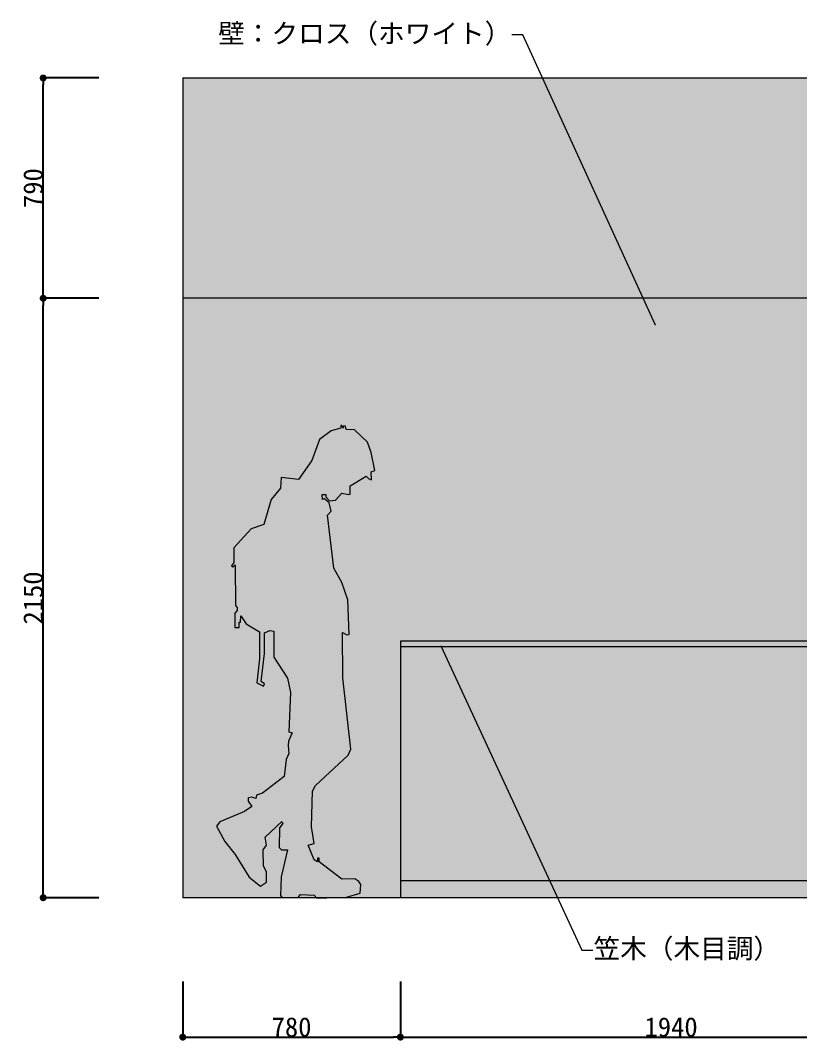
# Model space of a CAD drawing. Header units: millimetres. Extents: x 0 to 21037, y -32678 to 14850.
# Drawn here: x 8211 to 11007, y -27380 to -23721 of the extents above; entities that cross this region are included whole.
import ezdxf
from ezdxf import colors
from ezdxf.entities.mleader import LeaderData, LeaderLine
from ezdxf.math import Vec2, Vec3

# ---------------------------------------------------------------- set-up
doc = ezdxf.new("R2010")
doc.units = ezdxf.units.MM
doc.layers.get('0').update_dxf_attribs({"lineweight": 0})
for name, color, linetype, lineweight in [('002寸法', 7, 'Continuous', 0), ('展開', 7, 'Continuous', 9), ('展開建具用', 250, 'Continuous', 9)]:
    doc.layers.add(name, color=color, linetype=linetype, lineweight=lineweight)
doc.layers.add('文字', color=7, linetype='Continuous')
doc.styles.get("Standard").update_dxf_attribs({"font": 'MS Mincho.ttf'})
doc.dimstyles.new('寸法', dxfattribs={"dimtxt": 70, "dimasz": 25, "dimexe": 1.5, "dimexo": 200, "dimtad": 1, "dimdec": 0, "dimtxsty": 'Standard', "dimblk": 'DOT', "dimcen": 2.5, "dimadec": 0, "dimazin": 0, "dimtfac": 1, "dimtdec": 0, "dimtmove": 0, "dimatfit": 3, "dimfxl": 200, "dimfxlon": 1, "dimarcsym": 0})

# ---------------------------------------------------------------- blocks, each defined once
blk = doc.blocks.new('_Dot')
at = {"color": 0, "linetype": 'ByBlock', "lineweight": -2}
blk.add_line((-0.5, 0), (-1, 0), dxfattribs=at)
at = {"color": 0, "linetype": 'ByBlock', "const_width": 0.5}
blk.add_lwpolyline([(-0.25, 0, 1), (0.25, 0, 1)], format="xyb", close=True, dxfattribs=at)
blk = doc.blocks.new('*D66')
at = {"layer": '002寸法', "color": 0, "lineweight": -2, "ltscale": 10, "transparency": 16777216}
for p, q in [((8492.894592011025, -24717.1972430319), (8291.394592011025, -24717.1972430319)), ((8292.894592011025, -26842.1972430319), (8292.894592011025, -24742.1972430319)), ((8492.894592011025, -26867.1972430319), (8291.394592011025, -26867.1972430319))]:
    blk.add_line(p, q, dxfattribs=at)
at = {"layer": 'Defpoints', "color": 0, "ltscale": 10, "transparency": 16777216}
for p in [(8292.894592011025, -24717.1972430319), (8792.894592010945, -24717.1972430319), (8792.894592010938, -26867.1972430319)]:
    blk.add_point(p, dxfattribs=at)
at = {"layer": '002寸法', "color": 0, "lineweight": -2, "ltscale": 10, "transparency": 16777216, "xscale": 25, "yscale": 25, "zscale": 25}
for p, rotation in [((8292.894592011025, -24717.1972430319), 90), ((8292.894592011025, -26867.1972430319), 270)]:
    blk.add_blockref('_Dot', p, dxfattribs=dict(at, rotation=rotation))
at = {"layer": '002寸法', "color": 0, "ltscale": 10, "transparency": 16777216, "insert": (8257.269592011016, -25792.1972430319), "char_height": 70, "attachment_point": 5, "rotation": 90}
blk.add_mtext('2150', dxfattribs=at)
blk = doc.blocks.new('*D67')
at = {"layer": '002寸法', "color": 0, "lineweight": -2, "ltscale": 10, "transparency": 16777216}
for p, q in [((8492.894592011055, -23927.1972430319), (8291.394592011055, -23927.1972430319)), ((8292.894592011055, -24692.1972430319), (8292.894592011055, -23952.1972430319)), ((8492.894592011055, -24717.1972430319), (8291.394592011055, -24717.1972430319))]:
    blk.add_line(p, q, dxfattribs=at)
at = {"layer": 'Defpoints', "color": 0, "ltscale": 10, "transparency": 16777216}
for p in [(8292.894592011055, -23927.1972430319), (8792.894592010945, -23927.1972430319), (8792.894592010945, -24717.1972430319)]:
    blk.add_point(p, dxfattribs=at)
at = {"layer": '002寸法', "color": 0, "lineweight": -2, "ltscale": 10, "transparency": 16777216, "xscale": 25, "yscale": 25, "zscale": 25}
for p, rotation in [((8292.894592011055, -23927.1972430319), 90), ((8292.894592011055, -24717.1972430319), 270)]:
    blk.add_blockref('_Dot', p, dxfattribs=dict(at, rotation=rotation))
at = {"layer": '002寸法', "color": 0, "ltscale": 10, "transparency": 16777216, "insert": (8257.269592011045, -24322.1972430319), "char_height": 70, "attachment_point": 5, "rotation": 90}
blk.add_mtext('790', dxfattribs=at)
blk = doc.blocks.new('*D68')
at = {"layer": '002寸法', "color": 0, "lineweight": -2, "ltscale": 10, "transparency": 16777216}
for p, q in [((8792.894592010935, -27167.19724303189), (8792.894592010935, -27368.69724303189)), ((9572.894592010935, -27167.19724303189), (9572.894592010935, -27368.69724303189)), ((8817.894592010935, -27367.19724303189), (9547.894592010935, -27367.19724303189))]:
    blk.add_line(p, q, dxfattribs=at)
at = {"layer": 'Defpoints', "color": 0, "ltscale": 10, "transparency": 16777216}
for p in [(8792.894592010935, -26867.19724303189), (9572.894592010935, -26867.1972430319), (9572.894592010935, -27367.19724303189)]:
    blk.add_point(p, dxfattribs=at)
at = {"layer": '002寸法', "color": 0, "lineweight": -2, "ltscale": 10, "transparency": 16777216, "xscale": 25, "yscale": 25, "zscale": 25, "rotation": 180}
blk.add_blockref('_Dot', (8792.894592010935, -27367.19724303189), dxfattribs=at)
at = {"layer": '002寸法', "color": 0, "lineweight": -2, "ltscale": 10, "transparency": 16777216, "xscale": 25, "yscale": 25, "zscale": 25}
blk.add_blockref('_Dot', (9572.894592010935, -27367.19724303189), dxfattribs=at)
at = {"layer": '002寸法', "color": 0, "ltscale": 10, "transparency": 16777216, "insert": (9182.894592010935, -27331.57224303189), "char_height": 70, "attachment_point": 5}
blk.add_mtext('780', dxfattribs=at)
blk = doc.blocks.new('*D69')
at = {"layer": '002寸法', "color": 0, "lineweight": -2, "ltscale": 10, "transparency": 16777216}
for p, q in [((9572.894592010935, -27167.19724303187), (9572.894592010935, -27368.69724303187)), ((11512.89459201093, -27167.19724303187), (11512.89459201093, -27368.69724303187)), ((9597.894592010935, -27367.19724303187), (11487.89459201093, -27367.19724303187))]:
    blk.add_line(p, q, dxfattribs=at)
at = {"layer": 'Defpoints', "color": 0, "ltscale": 10, "transparency": 16777216}
for p in [(9572.894592010935, -26867.19724303189), (11512.89459201093, -26867.19724303187), (11512.89459201093, -27367.19724303187)]:
    blk.add_point(p, dxfattribs=at)
at = {"layer": '002寸法', "color": 0, "lineweight": -2, "ltscale": 10, "transparency": 16777216, "xscale": 25, "yscale": 25, "zscale": 25, "rotation": 180}
blk.add_blockref('_Dot', (9572.894592010935, -27367.19724303187), dxfattribs=at)
at = {"layer": '002寸法', "color": 0, "lineweight": -2, "ltscale": 10, "transparency": 16777216, "xscale": 25, "yscale": 25, "zscale": 25}
blk.add_blockref('_Dot', (11512.89459201093, -27367.19724303187), dxfattribs=at)
at = {"layer": '002寸法', "color": 0, "ltscale": 10, "transparency": 16777216, "insert": (10542.89459201093, -27331.57224303187), "char_height": 70, "attachment_point": 5}
blk.add_mtext('1940', dxfattribs=at)
blk = doc.blocks.new('人物（CAD素材.com）e3da52cb')
at = {"color": 0, "linetype": 'ByBlock', "lineweight": -2}
blk.add_lwpolyline([(259.544298374065, 310.8351954336958), (347.294989729111, 274.3754011382944), (360.2722046478157, 258.3083731437082), (329.3740738889901, 203.9276630081913), (292.2963169784198, 156.9625042547896), (242.8593077643091, 75.39143905151377), (202.073775162673, 43.25738306234143), (180.4450836314936, 57.47052321139836), (181.0630462466797, 94.54828012197868), (190.9504480894975, 114.9410464227994), (192.8043359350268, 173.6474948645491), (180.4450836314936, 190.3324854743123), (185.3887845529171, 219.3767283876014), (126.0643734959813, 274.9933637534677), (122.3565978049155, 268.1957749865314), (134.0978874932698, 252.1287469919453), (134.7158501084486, 181.681008861844), (126.6823361111601, 173.6474948645491), (105.0536445799808, 173.0295322493766), (127.9182613415105, 76.62736428186327), (130.3901118022113, 9.88740184281869), (124.210485650452, 1.853887845526515), (66.73996243904548, 2.471850460699898), (59.32441105695034, 12.97721491870197), (9.269439227653493, 11.12332707317), (0, 0), (-105.6716071951523, 4.325738306233688), (-154.4906537940842, 17.92091584011359), (-156.962504254785, 48.81904659893007), (-150.1649154878396, 60.5603362872771), (-135.9517753387918, 69.82977551492422), (-89.60457920056069, 68.59385028457382), (-8.033513997295813, 130.3901118022068), (-8.033513997295813, 143.3673267209087), (-1.853887845514691, 143.3673267209087), (-1.853887845514691, 131.0080744173802), (9.887401842825057, 137.8056631843247), (30.8981307588183, 190.3324854743123), (9.269439227653493, 196.5121116260752), (19.77480368565011, 256.4544852981799), (15.44906537942006, 383.754784024507), (5.561663536595006, 404.7655129404975), (-112.4691959620905, 512.9089705963606), (-121.1206725745506, 535.1556247427097), (-93.31235489161918, 790.9921474257153), (-91.45846704609721, 953.5163152170953), (-107.5254950406816, 944.864838604627), (-115.5590090379701, 946.1007638349784), (-111.2332707317328, 1069.693286870246), (-88.98661658538913, 1132.72547361823), (-60.56033628726436, 1184.016370677871), (-37.69571952574915, 1373.730893537007), (-50.67293444444658, 1388.561996301237), (-44.49330829269456, 1418.224201829704), (-27.19035506775253, 1432.437341978756), (-20.39276630080712, 1429.965491518056), (-18.53887845529243, 1448.504369973342), (-31.51609337398986, 1447.886407358169), (-32.13405598915415, 1439.234930745701), (-45.72923352304497, 1425.639753211822), (-66.12199982385937, 1428.111603672522), (-88.98661658538913, 1452.212145664404), (-114.9410464227913, 1447.886407358169), (-119.2667847290359, 1449.740295203698), (-118.6488221138497, 1479.402500732163), (-176.7373079404279, 1513.390444566864), (-186.6247097832529, 1504.121005339214), (-195.8941490108919, 1501.031192263335), (-194.0402611653626, 1529.457472561446), (-207.6354386992462, 1534.401173482858), (-194.6582237805342, 1598.05132284602), (-181.6810088618367, 1635.747042371776), (-134.7158501084341, 1680.240350664478), (-104.4356819647874, 1681.476275894825), (-100.7279062737362, 1693.835528198353), (-93.93031750679802, 1693.217565583177), (-93.93031750679802, 1686.419976816235), (-88.98661658538913, 1695.689416043886), (-85.8968035095022, 1695.071453428709), (-85.27884089433792, 1686.419976816235), (-51.29089705962542, 1676.532574973412), (-9.88740184281778, 1645.016481599427), (18.53887845529971, 1570.243005163086), (66.1219998238812, 1502.267117493686), (127.9182613415105, 1508.446743645448), (131.0080744173829, 1470.133061504518), (163.7600930217377, 1429.965491518056), (189.7145228591326, 1340.978874932665), (235.4437563821921, 1324.91184693808), (297.2400178998287, 1256.93595926868), (297.2400178998287, 1203.791174363513), (305.891494512296, 1192.667847290335), (300.9477935908872, 1188.3421089841), (292.9142795935913, 1195.139697751045), (291.6783543632337, 1049.918483184602), (285.4987282114744, 1043.120894417662), (285.4987282114744, 1031.997567344492), (293.5322422087775, 1022.728128116848), (294.150204823949, 970.8192684420328), (278.7011394445435, 971.4372310572098), (278.7011394445435, 989.9761095124986), (273.7574385231273, 990.5940721276747), (273.1394759079558, 1012.22276365885), (253.9826348374772, 983.7964833607357), (205.7815508537387, 955.3702030626237), (205.1635882385526, 858.3500724799342), (215.0509900813777, 772.4532689704292), (191.5684107046764, 760.7119792820768), (187.8606350136251, 769.363455894545), (199.6019247019722, 777.3969698918363), (187.8606350136251, 878.1248761655816), (187.242672398439, 952.2803899867449), (168.7037939431466, 960.3139039840307), (153.8726911789126, 957.224090908152), (154.4906537940842, 865.1476612468759), (105.6716071951596, 789.7562221953658), (95.16624273716297, 737.8473625205515), (100.1099436585791, 596.9518862603472), (88.98661658540368, 593.2441105692869), (101.9638315040938, 562.9639424256466), (102.5817941192799, 547.5148770462383), (100.7279062737507, 519.0885967481272), (110.6153081165685, 498.0778678321294), (116.7949342683423, 436.2816063144955), (194.658223780556, 376.9571952575643), (216.9048779269069, 370.159606490628), (219.3767283876077, 357.182391571926), (232.971905921484, 362.1260924933331), (245.9491208401887, 359.6542420326259), (246.1551083785744, 348.5080274551874), (232.971905921484, 328.756111273814)], close=True, dxfattribs=at)

msp = doc.modelspace()

# ---------------------------------------------------------------- hatches: boundary and pattern name
at = {"layer": '展開', "ltscale": 10, "true_color": 0xfffefa}
h = msp.add_hatch(color=7, dxfattribs=at)
h.dxf.hatch_style = 1
h.paths.add_polyline_path([(12312.89459201094, -24717.1972430319), (12312.89459201094, -23927.1972430319), (8792.894592010942, -23927.1972430319), (8792.89459201094, -24717.19724303188)])
h.paths.add_polyline_path([(8792.89459201094, -24717.19724303188), (8792.894592010935, -26867.19724303188), (9572.894592010935, -26867.19724303189), (9572.894592010949, -25947.19724303188), (11512.89459201093, -25947.1972430319), (11512.89459201093, -24917.19724303189), (12312.89459201094, -24917.19724303189), (12312.89459201094, -24717.1972430319)])
at = {"layer": '展開', "ltscale": 10, "true_color": 0xf0c089, "transparency": 33554607}
h = msp.add_hatch(color=31, dxfattribs=at)
h.dxf.hatch_style = 1
h.paths.add_polyline_path([(9572.894592010949, -25947.19724303188), (9572.894592010949, -25967.19724303188), (11512.89459201093, -25967.1972430319), (11512.89459201093, -25947.1972430319)])
at = {"layer": '展開', "ltscale": 10, "true_color": 0x9c5e31, "transparency": 33554687}
h = msp.add_hatch(dxfattribs=at)
h.set_pattern_fill('AR-RROOF', color=25, scale=0.46)
h.set_pattern_definition([(0, (-30753.842663675, -32435.77285295632), (25.7048, 11.684), [175.26, -23.368, 58.41999999999999, -11.684]), (0, (-30738.302943675, -32429.93085295632), (-11.684, 15.53972), [35.052, -3.855719999999999, 70.104, -8.763]), (0, (-30748.000663675, -32425.84145295632), (60.7568, 7.828279999999999), [93.472, -16.3576, 46.736, -11.684])])
h.paths.add_polyline_path([(11512.89459201093, -25947.19724303188), (9572.894592010935, -25947.19724303188), (9572.894592010935, -25967.1972430319), (11512.89459201093, -25967.1972430319)])
at = {"layer": '展開', "ltscale": 10, "true_color": 0xfffefa}
h = msp.add_hatch(color=7, dxfattribs=at)
h.dxf.hatch_style = 1
h.paths.add_polyline_path([(9572.894592010949, -25967.19724303188), (9572.894592010936, -26807.19724303189), (11512.89459201093, -26807.19724303189), (11512.89459201093, -25967.1972430319)])
at = {"layer": '展開', "ltscale": 10, "true_color": 0xffffff}
h = msp.add_hatch(color=7, dxfattribs=at)
h.dxf.hatch_style = 1
h.paths.add_polyline_path([(9572.894592010935, -26807.19724303189), (9572.894592010935, -26867.19724303189), (11512.89459201093, -26867.1972430319), (11512.89459201093, -26807.19724303189)])

# ---------------------------------------------------------------- linework, layer by layer
at = {"layer": '展開建具用', "ltscale": 10}
for p, q in [((8792.894592010942, -23927.1972430319), (8792.894592010935, -26867.19724303189)), ((8792.894592010942, -23927.1972430319), (12312.89459201094, -23927.1972430319)), ((12312.89459201093, -24717.1972430319), (8792.894592010942, -24717.19724303188)), ((11512.89459201093, -25947.1972430319), (9572.894592010942, -25947.19724303188)), ((9572.894592010949, -25947.19724303188), (9572.894592010935, -26867.19724303189)), ((11512.89459201093, -25967.1972430319), (9572.894592010942, -25967.19724303188)), ((11512.89459201093, -26807.19724303189), (9572.894592010935, -26807.19724303189)), ((12312.89459201094, -26867.1972430319), (8792.894592010935, -26867.19724303188))]:
    msp.add_line(p, q, dxfattribs=at)

# ---------------------------------------------------------------- block references
at = {"layer": '展開建具用', "ltscale": 10, "xscale": -1}
msp.add_blockref('人物（CAD素材.com）e3da52cb', (9273.708937794016, -26869.05113087741), dxfattribs=at)

# ---------------------------------------------------------------- dimensions: what is measured, and where the dimension line sits
at = {"layer": '002寸法', "ltscale": 10}
for base, p1, p2, picture, middle in [((8292.894592011055, -23927.1972430319), (8792.894592010942, -24717.19724303188), (8792.894592010942, -23927.1972430319), '*D67', (8257.269592011045, -24322.1972430319)), ((8292.894592011025, -24717.1972430319), (8792.894592010935, -26867.19724303189), (8792.894592010942, -24717.19724303188), '*D66', (8257.269592011016, -25792.1972430319))]:
    dim = msp.add_linear_dim(base=base, p1=p1, p2=p2, angle=90, dimstyle='寸法', dxfattribs=at)
    dim.commit()
    dim.dimension.update_dxf_attribs({"geometry": picture, "text_midpoint": middle})
for base, p1, p2, picture, middle in [((9572.894592010935, -27367.19724303189), (8792.894592010935, -26867.19724303189), (9572.894592010935, -26867.1972430319), '*D68', (9182.894592010935, -27331.57224303189)), ((11512.89459201093, -27367.19724303187), (9572.894592010935, -26867.19724303189), (11512.89459201093, -26867.19724303187), '*D69', (10542.89459201093, -27331.57224303187))]:
    dim = msp.add_linear_dim(base=base, p1=p1, p2=p2, dimstyle='寸法', dxfattribs=at)
    dim.commit()
    dim.dimension.update_dxf_attribs({"geometry": picture, "text_midpoint": middle})

# ---------------------------------------------------------------- leaders
at = {"layer": '文字', "ltscale": 10}
ml = msp.add_multileader_mtext('Standard', dxfattribs=at)
ml.set_content('壁：クロス（ホワイト）', color=256)
ml.set_leader_properties(lineweight=0)
ml.build(insert=Vec2(0, 0))
ctx = ml.context
ctx.base_point, ctx.char_height, ctx.plane_origin = Vec3(8917.083678279761, -23772.20284825656), 70, Vec3(8715.912985302983, -24424.15820343891)
ctx.text_align_type = 2
notes = []
notes.append((ctx, [(1, (1, 1, 0), (10012.08667096534, -23772.20284825656), (-1, 0), 39.80299268558156, [(0, [(10488.81849415713, -24816.83547425715)], 0, [])])]))
ctx.mtext.insert, ctx.mtext.width, ctx.mtext.alignment, ctx.mtext.flow_direction = Vec3(9970.283678279762, -23732.40284825656), 1086.330367131541, 3, 5
ml = msp.add_multileader_mtext('Standard', dxfattribs=at)
ml.set_content('笠木（木目調）', color=256)
ml.set_leader_properties(lineweight=0)
ml.build(insert=Vec2(0, 0))
ctx = ml.context
ctx.base_point, ctx.char_height, ctx.plane_origin = Vec3(10263.09075561728, -27054.98255972535), 70, Vec3(11519.46144859406, -26403.027204543)
notes.append((ctx, [(1, (1, 1, 0), (10223.2877629317, -27054.98255972535), (1, 0), 39.80299268558156, [(0, [(9715.779956138636, -25959.67930644311)], 0, [])])]))
ctx.mtext.insert, ctx.mtext.width, ctx.mtext.flow_direction = Vec3(10265.09075561728, -27014.38255972535), 694.1911256290373, 5
for ctx, leaders in notes:
    for number, flags, end, landing, length, lines in leaders:
        leader = LeaderData()
        leader.index, (leader.has_last_leader_line, leader.has_dogleg_vector, leader.attachment_direction) = number, flags
        leader.last_leader_point, leader.dogleg_vector, leader.dogleg_length = Vec3(end), Vec3(landing), length
        for number, points, colour, breaks in lines:
            line = LeaderLine()
            line.index, line.vertices, line.color, line.breaks = number, Vec3.list(points), colors.encode_raw_color(colour), breaks
            leader.lines.append(line)
        ctx.leaders.append(leader)

doc.saveas('drawing.dxf')
